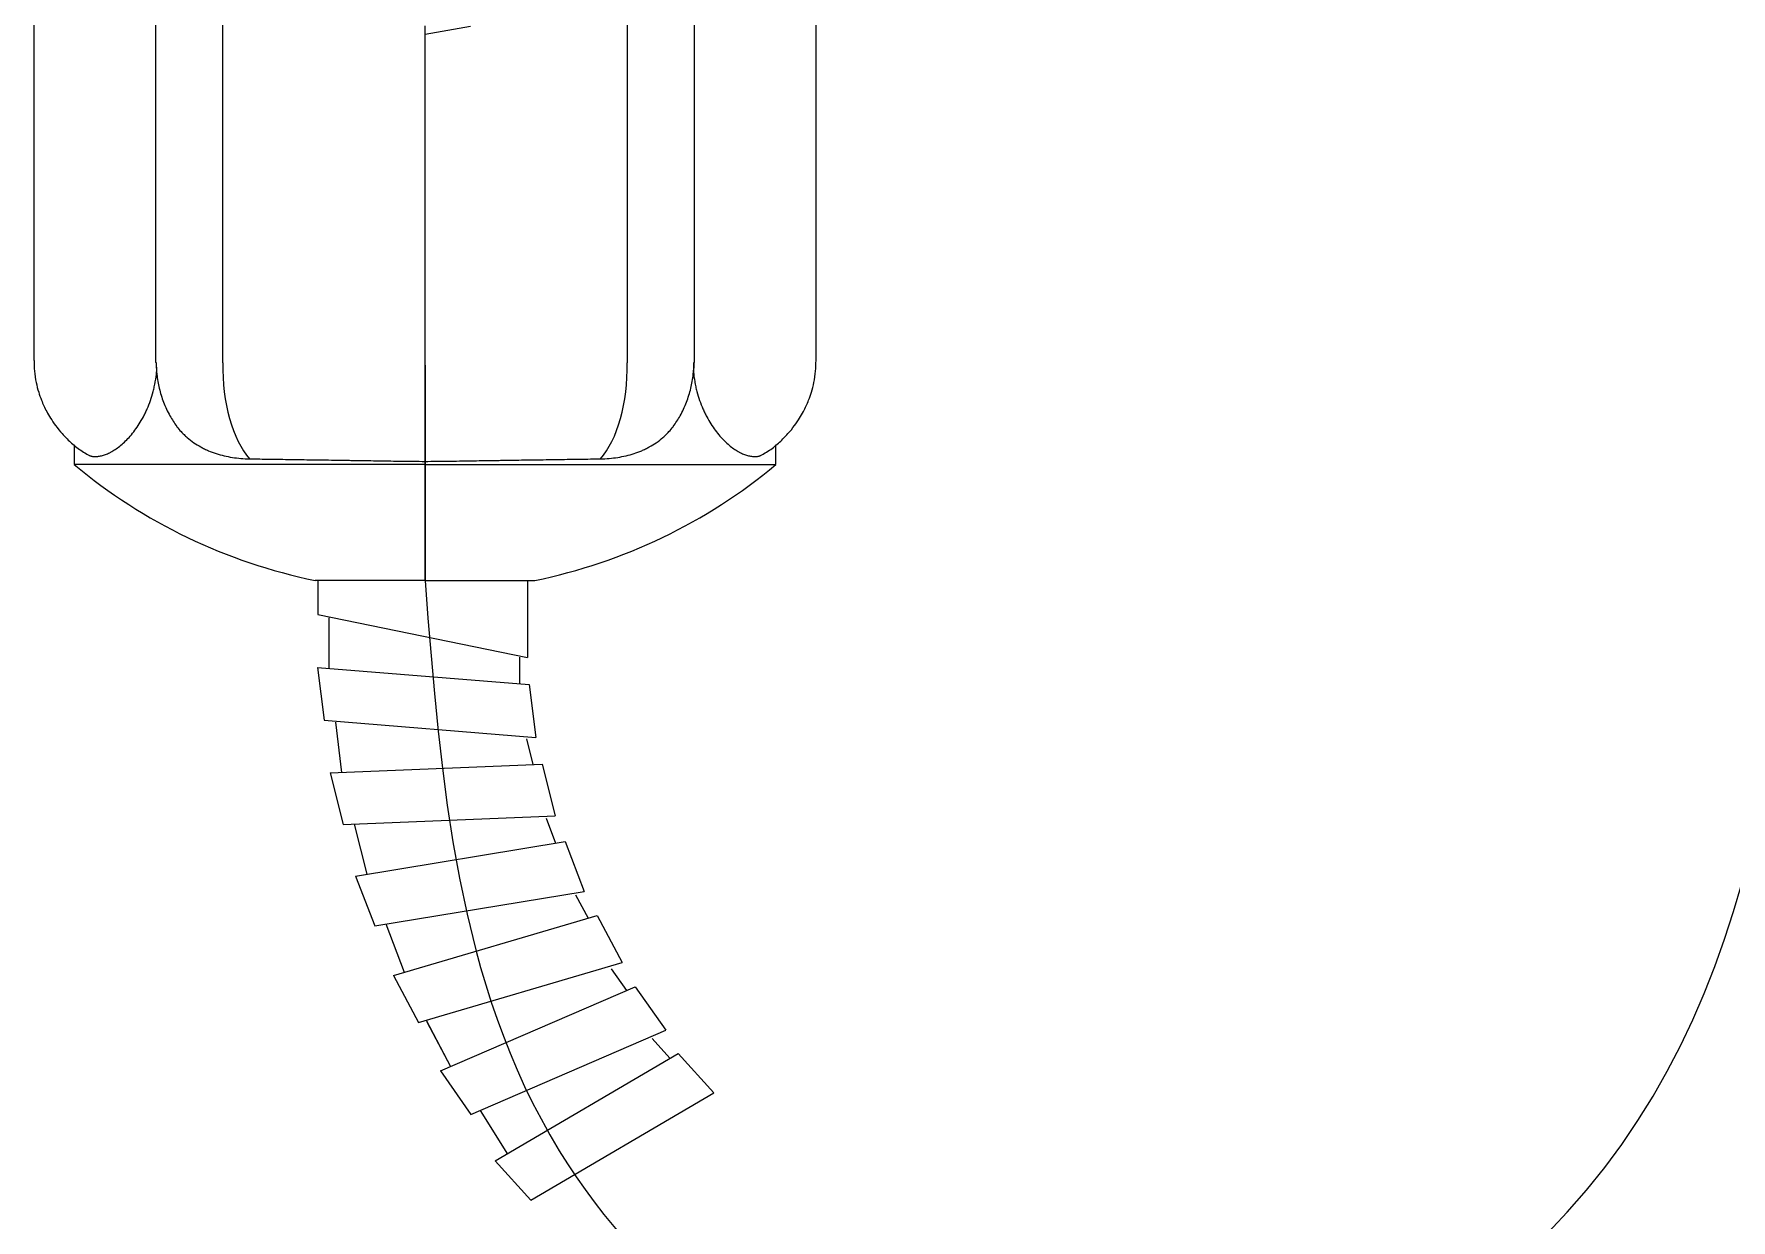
# Model space of a CAD drawing. Header units: inches. Extents: x 20229 to 21001, y -6726 to -5634.
# Drawn here: x 20759 to 20861, y -6643.8 to -6572.5 of the extents above; entities that cross this region are included whole.
import ezdxf

# ---------------------------------------------------------------- set-up
doc = ezdxf.new("R2010")
doc.units = ezdxf.units.IN
doc.header["$LTSCALE"] = 4.84
doc.header["$MEASUREMENT"] = 0
doc.linetypes.add('CENTERX2', pattern=[20.32, 12.7, -2.54, 2.54, -2.54])
doc.layers.get('0').update_dxf_attribs({"linetype": 'CONTINUOUS', "lineweight": 13})
doc.layers.add('CENTER', color=1, linetype='CENTERX2', lineweight=15)

msp = doc.modelspace()

# ---------------------------------------------------------------- linework, layer by layer
at = {"ltscale": 0.5}
for p, q in [((20766.31, -6515.75), (20766.31, -6592.21)), ((20794.66, -6592.23), (20794.66, -6515.74)), ((20798.69, -6592.21), (20798.69, -6515.75)), ((20758.99, -6515.88), (20758.99, -6592.09)), ((20806, -6592.09), (20806, -6515.88)), ((20770.34, -6592.23), (20770.34, -6566.94)), ((20782.5, -6574.48), (20782.5, -6571.98)), ((20782.5, -6572.48), (20785.23, -6572)), ((20782.5, -6592.38), (20782.5, -6572.48)), ((20782.5, -6592.38), (20782.5, -6574.48)), ((20761.41, -6597.17), (20761.41, -6598.35)), ((20803.59, -6598.35), (20803.59, -6597.17)), ((20782.5, -6598.35), (20761.41, -6598.35)), ((20782.5, -6598.16), (20782.5, -6598.35)), ((20782.5, -6598.35), (20782.5, -6598.16)), ((20782.5, -6605.32), (20782.5, -6598.35)), ((20782.5, -6598.35), (20803.59, -6598.35)), ((20782.5, -6598.35), (20782.5, -6605.32)), ((20782.5, -6605.32), (20775.9, -6605.32)), ((20782.5, -6605.32), (20789.1, -6605.32))]:
    msp.add_line(p, q, dxfattribs=at)
for p, q in [((20776.06, -6605.32), (20776.06, -6607.35)), ((20788.65, -6605.32), (20788.65, -6609.95)), ((20776.06, -6607.35), (20788.65, -6609.95)), ((20776.71, -6607.56), (20776.71, -6610.59)), ((20776.04, -6610.54), (20776.43, -6613.72)), ((20776.04, -6610.54), (20788.76, -6611.57)), ((20788.18, -6609.93), (20788.18, -6611.53)), ((20788.76, -6611.57), (20789.15, -6614.75)), ((20776.43, -6613.72), (20789.15, -6614.75)), ((20777.11, -6613.84), (20777.48, -6616.85)), ((20788.59, -6614.83), (20788.98, -6616.38)), ((20776.8, -6616.88), (20789.55, -6616.36)), ((20789.55, -6616.36), (20790.33, -6619.46)), ((20776.8, -6616.88), (20777.58, -6619.99)), ((20777.58, -6619.99), (20790.33, -6619.46)), ((20789.78, -6619.61), (20790.35, -6621.1)), ((20778.25, -6619.96), (20779, -6622.97)), ((20778.33, -6623.08), (20790.92, -6621.01)), ((20790.92, -6621.01), (20792.07, -6624)), ((20778.33, -6623.08), (20779.48, -6626.07)), ((20779.48, -6626.07), (20792.07, -6624)), ((20791.54, -6624.2), (20792.3, -6625.62)), ((20780.6, -6629.05), (20792.85, -6625.46)), ((20792.85, -6625.46), (20794.35, -6628.28)), ((20780.14, -6625.96), (20781.25, -6628.86)), ((20782.11, -6631.88), (20794.35, -6628.28)), ((20793.69, -6628.65), (20794.61, -6629.96)), ((20780.6, -6629.05), (20782.11, -6631.88)), ((20783.42, -6634.79), (20795.13, -6629.73)), ((20795.13, -6629.73), (20796.97, -6632.35)), ((20782.56, -6631.74), (20784.04, -6634.52)), ((20782.61, -6631.85), (20784.04, -6634.52)), ((20785.25, -6637.41), (20796.97, -6632.35)), ((20796.15, -6632.84), (20797.22, -6634.03)), ((20786.71, -6640.19), (20797.72, -6633.74)), ((20797.72, -6633.74), (20799.86, -6636.12)), ((20783.42, -6634.79), (20785.25, -6637.41)), ((20788.85, -6642.57), (20799.86, -6636.12)), ((20785.81, -6637.17), (20787.46, -6639.8)), ((20786.71, -6640.19), (20788.85, -6642.57))]:
    msp.add_line(p, q)
for start, end in [(230.2078, 258.4456), (281.5544, 309.7922)]:
    msp.add_arc((20782.5, -6573.03), 32.95, start, end, dxfattribs=at)
for centre, major_axis, start_param, end_param in [((20773.62, -6592.23), (0.12, 6.6), 1.579459, 2.646033), ((20791.38, -6592.23), (0.12, -6.6), 0.495559, 1.562134)]:
    msp.add_ellipse(centre, major_axis=major_axis, ratio=0.496276, start_param=start_param, end_param=end_param, dxfattribs=at)
for points, knots in [([(20759, -6592.09), (20759, -6592.3), (20759.01, -6592.75), (20759.11, -6593.39), (20759.26, -6593.97), (20759.43, -6594.44), (20759.59, -6594.82), (20759.77, -6595.18), (20760, -6595.58), (20760.3, -6596.03), (20760.7, -6596.52), (20761.2, -6597.02), (20761.69, -6597.43), (20762.03, -6597.63), (20762.15, -6597.7)], [0, 0, 0, 0, 0.094296, 0.19809, 0.287759, 0.361896, 0.419753, 0.475766, 0.543531, 0.623776, 0.716795, 0.822444, 0.940087, 1, 1, 1, 1]), ([(20766.34, -6592.21), (20766.34, -6592.21), (20766.34, -6592.21), (20766.34, -6592.21), (20766.33, -6592.21), (20766.33, -6592.21), (20766.33, -6592.21), (20766.32, -6592.21), (20766.32, -6592.21), (20766.32, -6592.21), (20766.32, -6592.21), (20766.31, -6592.21), (20766.31, -6592.21), (20766.31, -6592.21), (20766.31, -6592.21), (20766.31, -6592.21), (20766.31, -6592.21), (20766.31, -6592.21), (20766.31, -6592.21)], [0, 0, 0, 0, 0.007692, 0.07544, 0.14316, 0.210851, 0.278512, 0.346145, 0.413749, 0.481325, 0.548871, 0.616388, 0.683877, 0.751337, 0.818767, 0.886169, 0.953542, 1, 1, 1, 1]), ([(20766.35, -6592.22), (20766.34, -6592.45), (20766.37, -6592.97), (20766.51, -6593.78), (20766.77, -6594.61), (20767.13, -6595.39), (20767.43, -6595.85), (20767.58, -6596.06)], [0, 0, 0, 0, 0.173854, 0.379739, 0.593114, 0.812423, 1, 1, 1, 1]), ([(20797.42, -6596.06), (20797.57, -6595.86), (20797.87, -6595.39), (20798.23, -6594.61), (20798.49, -6593.78), (20798.63, -6592.97), (20798.66, -6592.45), (20798.65, -6592.22)], [0, 0, 0, 0, 0.187691, 0.406969, 0.620314, 0.82617, 1, 1, 1, 1]), ([(20802.85, -6597.7), (20802.97, -6597.63), (20803.31, -6597.43), (20803.8, -6597.02), (20804.3, -6596.52), (20804.7, -6596.03), (20805, -6595.58), (20805.23, -6595.18), (20805.41, -6594.82), (20805.57, -6594.44), (20805.74, -6593.97), (20805.89, -6593.39), (20805.98, -6592.75), (20806, -6592.3), (20806, -6592.09)], [0, 0, 0, 0, 0.059916, 0.177559, 0.283207, 0.376225, 0.45647, 0.524235, 0.580248, 0.638105, 0.712242, 0.80191, 0.905704, 1, 1, 1, 1]), ([(20762.14, -6597.71), (20762.15, -6597.72), (20762.16, -6597.72), (20762.22, -6597.76), (20762.28, -6597.79), (20762.35, -6597.81), (20762.37, -6597.82), (20762.4, -6597.83), (20762.41, -6597.83), (20762.46, -6597.84), (20762.49, -6597.85), (20762.59, -6597.86), (20762.65, -6597.87), (20762.79, -6597.86), (20762.94, -6597.85), (20763.09, -6597.81), (20763.25, -6597.76), (20763.33, -6597.73), (20763.46, -6597.68), (20763.5, -6597.66), (20763.57, -6597.62), (20763.59, -6597.61), (20763.63, -6597.59), (20763.65, -6597.58), (20763.76, -6597.52), (20763.85, -6597.46), (20764.04, -6597.33), (20764.13, -6597.26), (20764.31, -6597.11), (20764.41, -6597.02), (20764.59, -6596.84), (20764.69, -6596.74), (20764.87, -6596.53), (20764.97, -6596.41), (20765.15, -6596.17), (20765.23, -6596.04), (20765.41, -6595.77), (20765.49, -6595.62), (20765.59, -6595.44), (20765.61, -6595.4), (20765.65, -6595.32), (20765.67, -6595.28), (20765.73, -6595.16), (20765.76, -6595.08), (20765.87, -6594.83), (20765.94, -6594.67), (20766.06, -6594.32), (20766.11, -6594.14), (20766.19, -6593.86), (20766.21, -6593.76), (20766.24, -6593.62), (20766.25, -6593.57), (20766.27, -6593.5), (20766.27, -6593.47), (20766.28, -6593.42), (20766.32, -6593.2), (20766.35, -6592.98), (20766.37, -6592.78)], [0, 0, 0, 0, 0.008868, 0.008868, 0.061033, 0.061033, 0.074074, 0.074074, 0.087115, 0.087115, 0.113198, 0.113198, 0.165363, 0.165363, 0.217527, 0.269692, 0.269692, 0.321857, 0.321857, 0.347939, 0.347939, 0.360981, 0.360981, 0.374022, 0.374022, 0.426187, 0.426187, 0.478352, 0.478352, 0.530516, 0.530516, 0.582681, 0.582681, 0.634846, 0.634846, 0.687011, 0.687011, 0.739176, 0.739176, 0.752217, 0.752217, 0.765258, 0.765258, 0.791341, 0.791341, 0.843505, 0.843505, 0.89567, 0.89567, 0.921753, 0.921753, 0.934794, 0.934794, 0.941315, 0.941315, 0.947835, 1, 1, 1, 1]), ([(20782.5, -6592.38), (20782.5, -6592.53), (20782.5, -6592.83), (20782.5, -6593.28), (20782.5, -6593.73), (20782.5, -6594.16), (20782.5, -6594.59), (20782.5, -6595.01), (20782.5, -6595.42), (20782.5, -6595.81), (20782.5, -6596.19), (20782.5, -6596.55), (20782.5, -6596.89), (20782.5, -6597.21), (20782.5, -6597.51), (20782.5, -6597.78), (20782.5, -6598), (20782.5, -6598.12), (20782.5, -6598.16)], [0, 0, 0, 0, 0.064036, 0.128073, 0.192109, 0.256146, 0.320182, 0.384218, 0.448255, 0.512291, 0.576327, 0.640364, 0.7044, 0.768437, 0.832473, 0.896509, 0.960546, 1, 1, 1, 1]), ([(20782.5, -6598.16), (20782.5, -6598.12), (20782.5, -6598), (20782.5, -6597.78), (20782.5, -6597.51), (20782.5, -6597.21), (20782.5, -6596.89), (20782.5, -6596.55), (20782.5, -6596.19), (20782.5, -6595.81), (20782.5, -6595.42), (20782.5, -6595.01), (20782.5, -6594.59), (20782.5, -6594.16), (20782.5, -6593.73), (20782.5, -6593.28), (20782.5, -6592.83), (20782.5, -6592.53), (20782.5, -6592.38)], [0, 0, 0, 0, 0.039454, 0.103491, 0.167527, 0.231563, 0.2956, 0.359636, 0.423673, 0.487709, 0.551745, 0.615782, 0.679818, 0.743854, 0.807891, 0.871927, 0.935964, 1, 1, 1, 1]), ([(20798.63, -6592.78), (20798.65, -6592.98), (20798.68, -6593.2), (20798.72, -6593.42), (20798.73, -6593.47), (20798.73, -6593.5), (20798.75, -6593.57), (20798.76, -6593.62), (20798.79, -6593.76), (20798.81, -6593.86), (20798.88, -6594.14), (20798.94, -6594.32), (20799.06, -6594.67), (20799.13, -6594.83), (20799.24, -6595.08), (20799.27, -6595.16), (20799.33, -6595.28), (20799.35, -6595.32), (20799.39, -6595.4), (20799.41, -6595.44), (20799.51, -6595.62), (20799.59, -6595.77), (20799.77, -6596.04), (20799.85, -6596.17), (20800.03, -6596.41), (20800.13, -6596.53), (20800.31, -6596.74), (20800.41, -6596.84), (20800.59, -6597.02), (20800.69, -6597.11), (20800.87, -6597.26), (20800.96, -6597.33), (20801.15, -6597.46), (20801.24, -6597.52), (20801.35, -6597.58), (20801.37, -6597.59), (20801.41, -6597.61), (20801.43, -6597.62), (20801.5, -6597.66), (20801.54, -6597.68), (20801.67, -6597.73), (20801.75, -6597.76), (20801.91, -6597.81), (20802.06, -6597.85), (20802.21, -6597.86), (20802.35, -6597.87), (20802.41, -6597.86), (20802.51, -6597.85), (20802.54, -6597.84), (20802.59, -6597.83), (20802.6, -6597.83), (20802.63, -6597.82), (20802.65, -6597.81), (20802.72, -6597.79), (20802.78, -6597.76), (20802.84, -6597.72), (20802.85, -6597.72), (20802.86, -6597.71)], [0, 0, 0, 0, 0.052165, 0.058685, 0.058685, 0.065206, 0.065206, 0.078247, 0.078247, 0.10433, 0.10433, 0.156495, 0.156495, 0.208659, 0.208659, 0.234742, 0.234742, 0.247783, 0.247783, 0.260824, 0.260824, 0.312989, 0.312989, 0.365154, 0.365154, 0.417319, 0.417319, 0.469484, 0.469484, 0.521648, 0.521648, 0.573813, 0.573813, 0.625978, 0.625978, 0.639019, 0.639019, 0.652061, 0.652061, 0.678143, 0.678143, 0.730308, 0.730308, 0.782473, 0.834637, 0.834637, 0.886802, 0.886802, 0.912885, 0.912885, 0.925926, 0.925926, 0.938967, 0.938967, 0.991132, 0.991132, 1, 1, 1, 1]), ([(20767.58, -6596.07), (20767.66, -6596.17), (20767.75, -6596.27), (20767.89, -6596.43), (20767.98, -6596.52), (20768.08, -6596.61), (20768.14, -6596.67), (20768.17, -6596.7), (20768.33, -6596.83), (20768.46, -6596.94), (20768.74, -6597.13), (20768.88, -6597.21), (20769.1, -6597.33), (20769.17, -6597.37), (20769.28, -6597.43), (20769.32, -6597.44), (20769.4, -6597.48), (20769.44, -6597.5), (20769.63, -6597.58), (20769.78, -6597.64), (20770.1, -6597.74), (20770.26, -6597.78), (20770.58, -6597.86), (20770.75, -6597.89), (20771.09, -6597.94), (20771.26, -6597.97), (20771.6, -6597.99), (20771.78, -6598), (20771.96, -6598)], [0, 0, 0, 0, 0.079307, 0.079307, 0.130457, 0.156032, 0.156032, 0.181607, 0.181607, 0.283906, 0.283906, 0.386205, 0.386205, 0.437355, 0.437355, 0.462929, 0.462929, 0.488504, 0.488504, 0.590803, 0.590803, 0.693102, 0.693102, 0.795402, 0.795402, 0.897701, 0.897701, 1, 1, 1, 1]), ([(20793.04, -6598), (20793.22, -6598), (20793.4, -6597.99), (20793.74, -6597.97), (20793.91, -6597.94), (20794.25, -6597.89), (20794.42, -6597.86), (20794.74, -6597.78), (20794.9, -6597.74), (20795.22, -6597.64), (20795.37, -6597.58), (20795.56, -6597.5), (20795.6, -6597.48), (20795.68, -6597.44), (20795.72, -6597.43), (20795.83, -6597.37), (20795.9, -6597.33), (20796.12, -6597.21), (20796.26, -6597.13), (20796.54, -6596.94), (20796.67, -6596.83), (20796.83, -6596.7), (20796.86, -6596.67), (20796.92, -6596.61), (20797.02, -6596.52), (20797.1, -6596.43), (20797.25, -6596.27), (20797.34, -6596.17), (20797.42, -6596.07)], [0, 0, 0, 0, 0.102312, 0.102312, 0.204625, 0.204625, 0.306937, 0.306937, 0.409249, 0.409249, 0.511561, 0.511561, 0.537139, 0.537139, 0.562717, 0.562717, 0.613874, 0.613874, 0.716186, 0.716186, 0.818498, 0.818498, 0.844076, 0.844076, 0.869654, 0.92081, 0.92081, 1, 1, 1, 1]), ([(20771.96, -6598), (20772.36, -6598.01), (20773.17, -6598.02), (20774.42, -6598.04), (20775.71, -6598.06), (20776.59, -6598.07), (20777.26, -6598.08), (20777.48, -6598.09), (20777.82, -6598.09), (20777.93, -6598.09), (20778.16, -6598.1), (20778.27, -6598.1), (20778.84, -6598.11), (20779.3, -6598.11), (20780.21, -6598.13), (20781.12, -6598.14), (20782.04, -6598.15), (20782.5, -6598.16)], [0, 0, 0, 0, 0.125, 0.25, 0.375, 0.5, 0.5, 0.5625, 0.5625, 0.59375, 0.59375, 0.625, 0.625, 0.75, 0.75, 0.875, 1, 1, 1, 1]), ([(20782.5, -6598.16), (20782.96, -6598.15), (20783.88, -6598.14), (20784.79, -6598.13), (20785.7, -6598.11), (20786.16, -6598.11), (20786.73, -6598.1), (20786.84, -6598.1), (20787.07, -6598.09), (20787.18, -6598.09), (20787.52, -6598.09), (20787.74, -6598.08), (20788.41, -6598.07), (20789.29, -6598.06), (20790.58, -6598.04), (20791.83, -6598.02), (20792.64, -6598.01), (20793.04, -6598)], [0, 0, 0, 0, 0.125, 0.25, 0.25, 0.375, 0.375, 0.40625, 0.40625, 0.4375, 0.4375, 0.5, 0.5, 0.625, 0.75, 0.875, 1, 1, 1, 1])]:
    msp.add_open_spline(points, degree=3, knots=knots, dxfattribs=at)
for points in [[(20766.34, -6592.21), (20766.34, -6592.4), (20766.35, -6592.59), (20766.37, -6592.78)], [(20798.66, -6592.21), (20798.66, -6592.4), (20798.65, -6592.59), (20798.63, -6592.78)]]:
    msp.add_open_spline(points, degree=3, dxfattribs=at)
at = {"layer": 'CENTER'}
msp.add_spline([(20782.5, -6605.32), (20790.57, -6639.59), (20814.35, -6656.94), (20851.15, -6643.29), (20864.9, -6589.54), (20864.9, -6556.83), (20871.71, -6517.55)], degree=3, dxfattribs=at)

doc.saveas('drawing.dxf')
